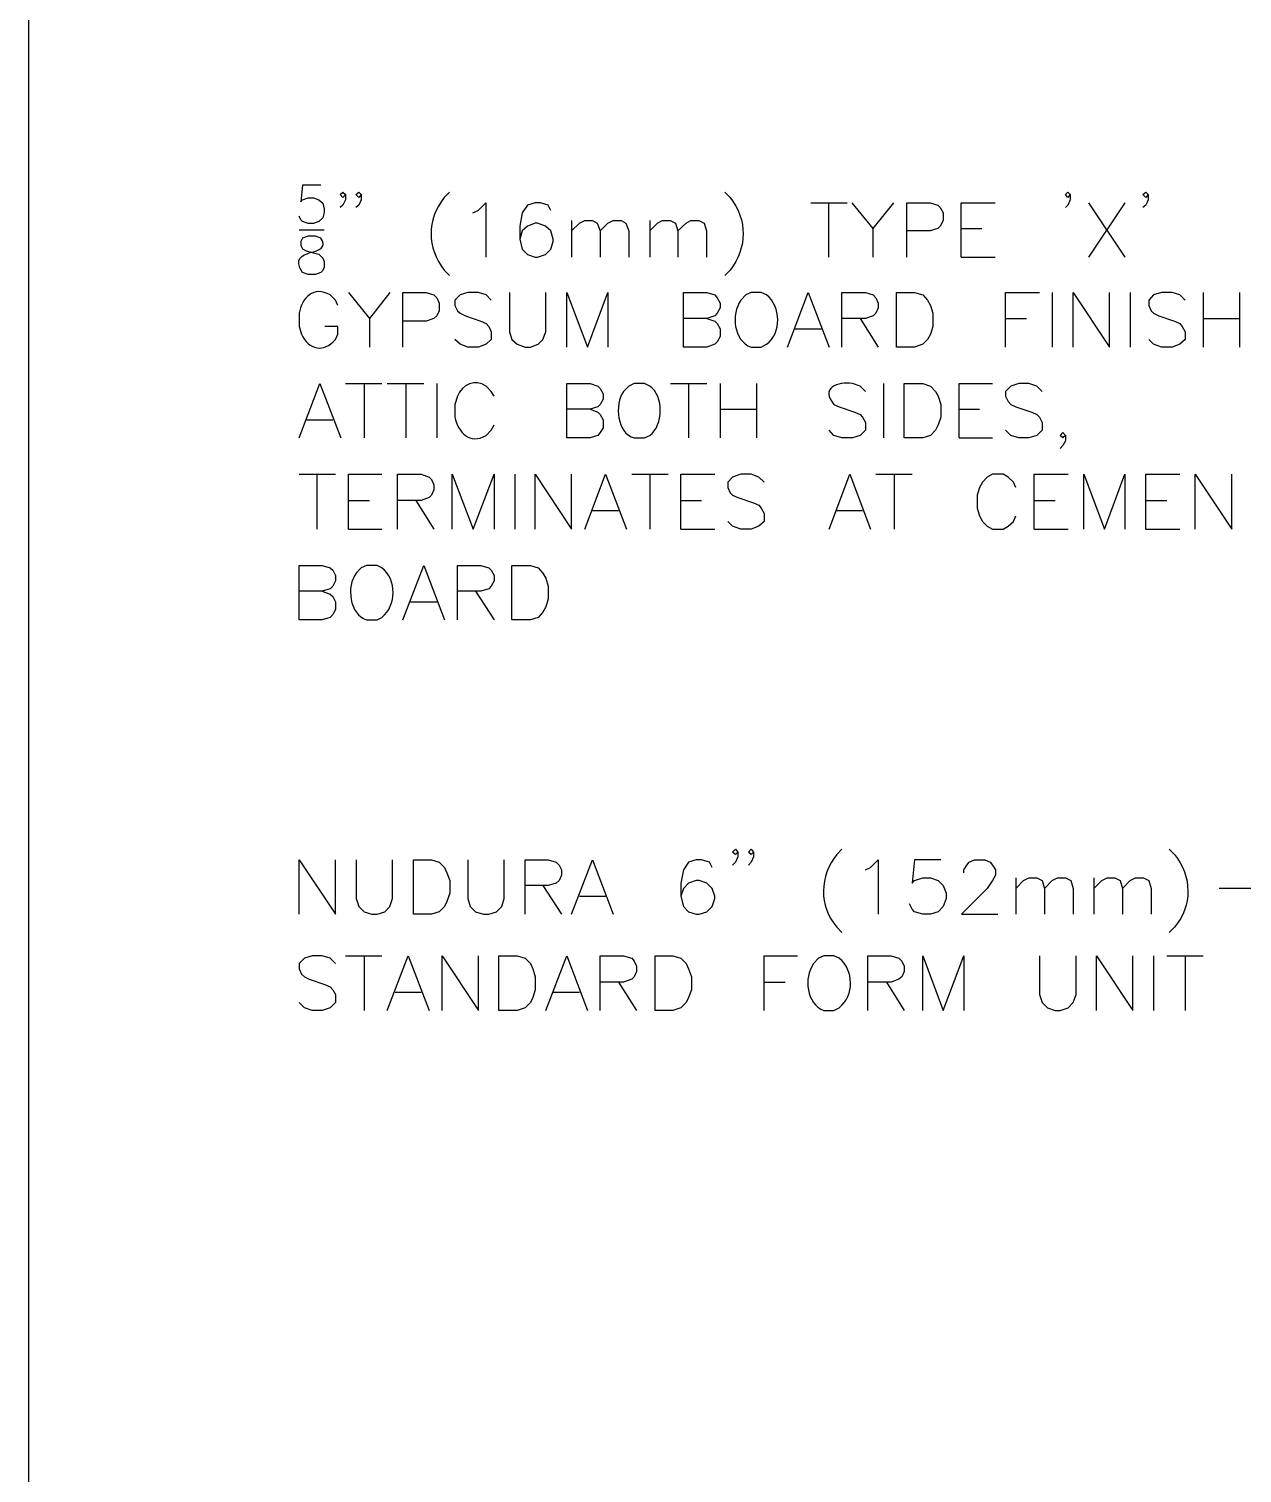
# Model space of a CAD drawing. Header units: millimetres. Extents: x 14 to 201, y 16 to 268.
# Drawn here: x 13.8 to 66.8, y 78.7 to 141.7 of the extents above; entities that cross this region are included whole.
import ezdxf

# ---------------------------------------------------------------- set-up
doc = ezdxf.new("R2010")
doc.units = ezdxf.units.MM
doc.layers.get('0').update_dxf_attribs({"linetype": 'CONTINUOUS'})

msp = doc.modelspace()

# ---------------------------------------------------------------- linework, layer by layer
at = {"color": 0}
for p, q in [((13.8424, 55.4136), (13.8424, 264.541)), ((25.7803, 134.874), (25.7169, 134.155)), ((26.5851, 134.874), (25.7803, 134.874)), ((25.7803, 134.239), (26.0353, 134.324)), ((26.0353, 134.324), (26.2682, 134.324)), ((26.2682, 134.324), (26.5011, 134.239)), ((27.4326, 134.472), (27.5373, 134.578)), ((27.5373, 134.345), (27.4326, 134.472)), ((27.5373, 134.578), (27.6655, 134.472)), ((27.6655, 134.472), (27.5373, 134.345)), ((27.6655, 134.472), (27.6655, 134.239)), ((28.1092, 134.472), (28.236, 134.578)), ((28.236, 134.345), (28.1092, 134.472)), ((28.236, 134.578), (28.3421, 134.472)), ((28.3421, 134.472), (28.236, 134.345)), ((28.3421, 134.472), (28.3421, 134.239)), ((32.1951, 134.578), (31.9622, 134.345)), ((44.2172, 134.578), (44.45, 134.345)), ((59.0765, 134.472), (59.1827, 134.578)), ((59.1827, 134.345), (59.0765, 134.472)), ((59.1827, 134.578), (59.2875, 134.472)), ((59.2875, 134.472), (59.1827, 134.345)), ((59.2875, 134.472), (59.2875, 134.239)), ((62.4625, 134.472), (62.5905, 134.578)), ((62.5905, 134.345), (62.4625, 134.472)), ((62.5905, 134.578), (62.6953, 134.472)), ((62.6953, 134.472), (62.5905, 134.345)), ((62.6953, 134.472), (62.6953, 134.239)), ((25.7169, 134.155), (25.7803, 134.239)), ((26.5011, 134.239), (26.6706, 134.092)), ((26.6706, 134.092), (26.734, 133.836)), ((26.734, 133.689), (26.6706, 133.456)), ((26.734, 133.836), (26.734, 133.689)), ((27.5373, 134.006), (27.4326, 133.9)), ((27.6655, 134.239), (27.5373, 134.006)), ((28.236, 134.006), (28.1092, 133.9)), ((28.3421, 134.239), (28.236, 134.006)), ((33.2107, 133.667), (33.4436, 133.773)), ((33.4436, 133.773), (33.7826, 134.112)), ((33.7826, 134.112), (33.7826, 131.742)), ((35.3702, 133.667), (35.264, 133.096)), ((35.603, 134.006), (35.3702, 133.667)), ((35.9406, 134.112), (35.603, 134.006)), ((36.1735, 134.112), (35.9406, 134.112)), ((36.5125, 134.006), (36.1735, 134.112)), ((36.6187, 133.773), (36.5125, 134.006)), ((47.964, 134.112), (49.5515, 134.112)), ((48.7468, 134.112), (48.7468, 131.742)), ((49.7625, 134.112), (50.6734, 132.99)), ((51.5828, 134.112), (50.6734, 132.99)), ((52.1547, 131.742), (52.1547, 134.112)), ((52.1547, 134.112), (53.1703, 134.112)), ((53.1703, 134.112), (53.5093, 134.006)), ((53.5093, 134.006), (53.6152, 133.9)), ((53.6152, 133.9), (53.7422, 133.667)), ((53.7422, 133.667), (53.7422, 133.329)), ((54.525, 131.742), (54.525, 134.112)), ((54.525, 134.112), (56.0077, 134.112)), ((59.1827, 134.006), (59.0765, 133.9)), ((59.2875, 134.239), (59.1827, 134.006)), ((60.0922, 134.112), (61.6797, 131.742)), ((61.6797, 134.112), (60.0922, 131.742)), ((62.5905, 134.006), (62.4625, 133.9)), ((62.6953, 134.239), (62.5905, 134.006)), ((25.7169, 133.371), (25.6329, 133.519)), ((25.7803, 133.287), (25.7169, 133.371)), ((26.0353, 133.201), (25.7803, 133.287)), ((26.2682, 133.201), (26.0353, 133.201)), ((26.5011, 133.287), (26.2682, 133.201)), ((26.6706, 133.456), (26.5011, 133.287)), ((35.264, 133.096), (35.264, 132.525)), ((35.603, 133.096), (35.3702, 132.884)), ((35.9406, 133.223), (35.603, 133.096)), ((36.0468, 133.223), (35.9406, 133.223)), ((36.3859, 133.096), (36.0468, 133.223)), ((36.6187, 132.884), (36.3859, 133.096)), ((37.5281, 133.329), (37.5281, 131.742)), ((37.5281, 132.884), (37.8672, 133.223)), ((37.8672, 133.223), (38.1, 133.329)), ((38.1, 133.329), (38.439, 133.329)), ((38.439, 133.329), (38.65, 133.223)), ((38.65, 133.223), (38.778, 132.884)), ((38.778, 132.884), (39.1156, 133.223)), ((39.1156, 133.223), (39.3485, 133.329)), ((39.3485, 133.329), (39.6875, 133.329)), ((39.6875, 133.329), (39.8999, 133.223)), ((39.8999, 133.223), (40.0265, 132.884)), ((40.936, 133.329), (40.936, 131.742)), ((40.936, 132.884), (41.275, 133.223)), ((41.275, 133.223), (41.4874, 133.329)), ((41.4874, 133.329), (41.825, 133.329)), ((41.825, 133.329), (42.0578, 133.223)), ((42.0578, 133.223), (42.164, 132.884)), ((42.164, 132.884), (42.5235, 133.223)), ((42.5235, 133.223), (42.7359, 133.329)), ((42.7359, 133.329), (43.0749, 133.329)), ((43.0749, 133.329), (43.3077, 133.223)), ((43.3077, 133.223), (43.4125, 132.884)), ((53.6152, 133.096), (53.5093, 132.99)), ((53.7422, 133.329), (53.6152, 133.096)), ((25.6329, 132.927), (26.734, 132.927)), ((25.7803, 132.567), (25.7169, 132.418)), ((25.7169, 132.418), (25.7169, 132.249)), ((26.0353, 132.651), (25.7803, 132.567)), ((26.3522, 132.651), (26.0353, 132.651)), ((26.5851, 132.567), (26.3522, 132.651)), ((35.3702, 132.884), (35.264, 132.525)), ((35.264, 132.525), (35.3702, 132.079)), ((36.7249, 132.525), (36.6187, 132.884)), ((36.6187, 132.079), (36.7249, 132.418)), ((36.7249, 132.418), (36.7249, 132.525)), ((38.778, 132.884), (38.778, 131.742)), ((40.0265, 132.884), (40.0265, 131.742)), ((42.164, 132.884), (42.164, 131.742)), ((43.4125, 132.884), (43.4125, 131.742)), ((50.6734, 132.99), (50.6734, 131.742)), ((53.1703, 132.884), (52.1547, 132.884)), ((53.5093, 132.99), (53.1703, 132.884)), ((54.525, 132.99), (55.4359, 132.99)), ((25.7169, 132.249), (25.7803, 132.102)), ((25.7803, 132.102), (25.9498, 132.016)), ((25.9498, 132.016), (26.2682, 131.932)), ((26.2682, 131.932), (26.5011, 131.869)), ((26.5011, 131.869), (26.6706, 131.699)), ((35.3702, 132.079), (35.603, 131.846)), ((35.603, 131.846), (35.9406, 131.742)), ((36.0468, 131.742), (36.3859, 131.846)), ((36.3859, 131.846), (36.6187, 132.079)), ((26.6706, 131.149), (26.5851, 131.064)), ((26.6706, 131.699), (26.734, 131.55)), ((26.734, 131.297), (26.6706, 131.149)), ((26.734, 131.55), (26.734, 131.297)), ((31.9622, 131.17), (32.1951, 130.937)), ((35.9406, 131.742), (36.0468, 131.742)), ((44.45, 131.17), (44.2172, 130.937)), ((54.525, 131.742), (56.0077, 131.742)), ((26.0353, 130.98), (25.7803, 131.064)), ((26.3522, 130.98), (26.0353, 130.98)), ((26.5851, 131.064), (26.3522, 130.98)), ((27.2204, 129.858), (26.9875, 130.091)), ((27.7923, 130.196), (28.7018, 129.053)), ((29.5906, 130.196), (28.7018, 129.053)), ((30.1625, 127.805), (30.1625, 130.196)), ((30.1625, 130.196), (31.1781, 130.196)), ((31.1781, 130.196), (31.5171, 130.091)), ((31.5171, 130.091), (31.6439, 129.963)), ((31.6439, 129.963), (31.75, 129.73)), ((32.6595, 130.091), (32.428, 129.858)), ((32.9985, 130.196), (32.6595, 130.091)), ((33.4643, 130.196), (32.9985, 130.196)), ((33.8033, 130.091), (33.4643, 130.196)), ((34.0155, 129.858), (33.8033, 130.091)), ((34.8189, 130.196), (34.8189, 128.481)), ((36.4063, 128.481), (36.4063, 130.196)), ((37.3172, 127.805), (37.3172, 130.196)), ((37.3172, 130.196), (38.2266, 127.805)), ((38.2266, 127.805), (39.1156, 130.196)), ((39.1156, 130.196), (39.1156, 127.805)), ((42.4173, 127.805), (42.4173, 130.196)), ((42.4173, 130.196), (43.4344, 130.196)), ((43.4344, 130.196), (43.772, 130.091)), ((43.772, 130.091), (43.8781, 129.963)), ((43.8781, 129.963), (44.0048, 129.73)), ((45.128, 130.091), (44.9157, 129.858)), ((45.3595, 130.196), (45.128, 130.091)), ((45.8047, 130.196), (45.3595, 130.196)), ((46.0375, 130.091), (45.8047, 130.196)), ((46.947, 127.805), (47.8578, 130.196)), ((47.8578, 130.196), (48.7673, 127.805)), ((49.3187, 127.805), (49.3187, 130.196)), ((49.3187, 130.196), (50.3548, 130.196)), ((50.3548, 130.196), (50.6938, 130.091)), ((50.6938, 130.091), (50.8, 129.963)), ((50.8, 129.963), (50.9062, 129.73)), ((51.7095, 127.805), (51.7095, 130.196)), ((51.7095, 130.196), (52.4937, 130.196)), ((52.4937, 130.196), (52.8532, 130.091)), ((52.8532, 130.091), (53.0655, 129.858)), ((56.472, 127.805), (56.472, 130.196)), ((56.472, 130.196), (57.9547, 130.196)), ((58.5047, 130.196), (58.5047, 127.805)), ((59.4155, 127.805), (59.4155, 130.196)), ((59.4155, 130.196), (61.003, 127.805)), ((61.003, 127.805), (61.003, 130.196)), ((61.9125, 130.196), (61.9125, 127.805)), ((62.9281, 130.091), (62.7172, 129.858)), ((63.2672, 130.196), (62.9281, 130.091)), ((63.7328, 130.196), (63.2672, 130.196)), ((64.0719, 130.091), (63.7328, 130.196)), ((64.3047, 129.858), (64.0719, 130.091)), ((65.0875, 130.196), (65.0875, 127.805)), ((66.675, 130.196), (66.675, 127.805)), ((25.6329, 129.286), (25.6329, 128.714)), ((27.3265, 129.625), (27.2204, 129.858)), ((31.75, 129.392), (31.6439, 129.18)), ((31.75, 129.73), (31.75, 129.392)), ((32.428, 129.858), (32.428, 129.625)), ((32.428, 129.625), (32.5548, 129.392)), ((32.5548, 129.392), (32.6595, 129.286)), ((32.6595, 129.286), (32.8924, 129.18)), ((43.8781, 129.286), (43.772, 129.18)), ((44.0048, 129.519), (43.8781, 129.286)), ((44.0048, 129.73), (44.0048, 129.519)), ((50.8, 129.286), (50.6938, 129.18)), ((50.9062, 129.519), (50.8, 129.286)), ((50.9062, 129.73), (50.9062, 129.519)), ((53.0655, 129.858), (53.1922, 129.625)), ((53.1922, 129.625), (53.297, 129.286)), ((53.297, 129.286), (53.297, 128.714)), ((62.7172, 129.858), (62.7172, 129.625)), ((62.7172, 129.625), (62.822, 129.392)), ((62.822, 129.392), (62.9281, 129.286)), ((62.9281, 129.286), (63.161, 129.18)), ((25.6329, 128.714), (25.739, 128.375)), ((27.3265, 128.714), (26.7546, 128.714)), ((27.3265, 128.375), (27.3265, 128.714)), ((28.7018, 129.053), (28.7018, 127.805)), ((31.1781, 128.947), (30.1625, 128.947)), ((31.5171, 129.053), (31.1781, 128.947)), ((31.6439, 129.18), (31.5171, 129.053)), ((32.8924, 129.18), (33.5704, 128.947)), ((33.5704, 128.947), (33.8033, 128.841)), ((33.8033, 128.841), (33.9094, 128.714)), ((33.9094, 128.714), (34.0155, 128.481)), ((43.4344, 129.053), (42.4173, 129.053)), ((43.772, 129.18), (43.4344, 129.053)), ((43.4344, 129.053), (43.772, 128.947)), ((43.772, 128.947), (43.8781, 128.841)), ((43.8781, 128.841), (44.0048, 128.608)), ((44.0048, 128.608), (44.0048, 128.271)), ((47.286, 128.608), (48.4297, 128.608)), ((50.3548, 129.053), (49.3187, 129.053)), ((50.122, 129.053), (50.9062, 127.805)), ((50.6938, 129.18), (50.3548, 129.053)), ((53.297, 128.714), (53.1922, 128.375)), ((56.472, 129.053), (57.3828, 129.053)), ((63.161, 129.18), (63.839, 128.947)), ((63.839, 128.947), (64.0719, 128.841)), ((64.0719, 128.841), (64.178, 128.714)), ((64.178, 128.714), (64.3047, 128.481)), ((65.0875, 129.053), (66.675, 129.053)), ((27.2204, 128.142), (27.3265, 128.375)), ((32.6595, 127.932), (32.428, 128.142)), ((34.0155, 128.142), (33.8033, 127.932)), ((34.0155, 128.481), (34.0155, 128.142)), ((34.8189, 128.481), (34.925, 128.142)), ((34.925, 128.142), (35.1579, 127.932)), ((36.0673, 127.932), (36.2797, 128.142)), ((36.2797, 128.142), (36.4063, 128.481)), ((43.8781, 128.038), (43.772, 127.932)), ((44.0048, 128.271), (43.8781, 128.038)), ((53.0655, 128.142), (52.8532, 127.932)), ((53.1922, 128.375), (53.0655, 128.142)), ((62.9281, 127.932), (62.7172, 128.142)), ((64.3047, 128.142), (64.0719, 127.932)), ((64.3047, 128.481), (64.3047, 128.142)), ((32.9985, 127.805), (32.6595, 127.932)), ((33.4643, 127.805), (32.9985, 127.805)), ((33.8033, 127.932), (33.4643, 127.805)), ((35.1579, 127.932), (35.4969, 127.805)), ((35.4969, 127.805), (35.7297, 127.805)), ((35.7297, 127.805), (36.0673, 127.932)), ((43.4344, 127.805), (42.4173, 127.805)), ((43.772, 127.932), (43.4344, 127.805)), ((45.3595, 127.805), (45.8047, 127.805)), ((45.8047, 127.805), (46.0375, 127.932)), ((52.4937, 127.805), (51.7095, 127.805)), ((52.8532, 127.932), (52.4937, 127.805)), ((63.2672, 127.805), (62.9281, 127.932)), ((63.7328, 127.805), (63.2672, 127.805)), ((64.0719, 127.932), (63.7328, 127.805)), ((25.6329, 123.846), (26.5424, 126.217)), ((26.5424, 126.217), (27.4533, 123.846)), ((27.6655, 126.217), (29.253, 126.217)), ((28.4689, 126.217), (28.4689, 123.846)), ((29.4845, 126.217), (31.072, 126.217)), ((30.2893, 126.217), (30.2893, 123.846)), ((31.6439, 126.217), (31.6439, 123.846)), ((34.0155, 125.878), (33.8033, 126.111)), ((37.3172, 123.846), (37.3172, 126.217)), ((37.3172, 126.217), (38.3328, 126.217)), ((38.3328, 126.217), (38.6719, 126.111)), ((38.6719, 126.111), (38.778, 126.005)), ((40.0265, 126.111), (39.7937, 125.878)), ((40.2594, 126.217), (40.0265, 126.111)), ((40.7031, 126.217), (40.2594, 126.217)), ((40.936, 126.111), (40.7031, 126.217)), ((41.8469, 126.217), (43.4344, 126.217)), ((42.6297, 126.217), (42.6297, 123.846)), ((44.0048, 126.217), (44.0048, 123.846)), ((45.5923, 126.217), (45.5923, 123.846)), ((50.122, 126.111), (49.7844, 126.217)), ((50.3548, 125.878), (50.122, 126.111)), ((51.139, 126.217), (51.139, 123.846)), ((52.0485, 123.846), (52.0485, 126.217)), ((52.0485, 126.217), (52.8532, 126.217)), ((52.8532, 126.217), (53.1922, 126.111)), ((53.1922, 126.111), (53.4031, 125.878)), ((54.4407, 123.846), (54.4407, 126.217)), ((54.4407, 126.217), (55.9015, 126.217)), ((56.7048, 126.111), (56.472, 125.878)), ((57.0438, 126.217), (56.7048, 126.111)), ((57.489, 126.217), (57.0438, 126.217)), ((57.828, 126.111), (57.489, 126.217)), ((58.0595, 125.878), (57.828, 126.111)), ((32.5548, 125.666), (32.428, 125.306)), ((34.1423, 125.666), (34.0155, 125.878)), ((38.778, 126.005), (38.9047, 125.772)), ((38.9047, 125.539), (38.778, 125.306)), ((38.9047, 125.772), (38.9047, 125.539)), ((53.4031, 125.878), (53.5298, 125.666)), ((53.5298, 125.666), (53.636, 125.306)), ((56.472, 125.878), (56.472, 125.666)), ((56.472, 125.666), (56.5781, 125.433)), ((32.428, 125.306), (32.428, 124.757)), ((38.3328, 125.096), (37.3172, 125.096)), ((38.6719, 125.2), (38.3328, 125.096)), ((38.3328, 125.096), (38.6719, 124.967)), ((38.778, 125.306), (38.6719, 125.2)), ((38.6719, 124.967), (38.778, 124.863)), ((38.778, 124.863), (38.9047, 124.63)), ((44.0048, 125.096), (45.5923, 125.096)), ((48.9797, 125.306), (49.2125, 125.2)), ((49.2125, 125.2), (49.8905, 124.967)), ((49.8905, 124.967), (50.122, 124.863)), ((50.122, 124.863), (50.2281, 124.757)), ((53.636, 125.306), (53.636, 124.757)), ((54.4407, 125.096), (55.3297, 125.096)), ((56.5781, 125.433), (56.7048, 125.306)), ((56.7048, 125.306), (56.9172, 125.2)), ((56.9172, 125.2), (57.6157, 124.967)), ((57.6157, 124.967), (57.828, 124.863)), ((57.828, 124.863), (57.9547, 124.757)), ((25.9719, 124.63), (27.1143, 124.63)), ((34.0155, 124.185), (34.1423, 124.418)), ((38.9047, 124.291), (38.778, 124.079)), ((38.9047, 124.63), (38.9047, 124.291)), ((50.2281, 124.757), (50.3548, 124.524)), ((50.3548, 124.524), (50.3548, 124.185)), ((53.5298, 124.418), (53.4031, 124.185)), ((53.636, 124.757), (53.5298, 124.418)), ((57.9547, 124.757), (58.0595, 124.524)), ((58.0595, 124.524), (58.0595, 124.185)), ((33.8033, 123.952), (34.0155, 124.185)), ((38.3328, 123.846), (37.3172, 123.846)), ((38.6719, 123.952), (38.3328, 123.846)), ((38.778, 124.079), (38.6719, 123.952)), ((40.2594, 123.846), (40.7031, 123.846)), ((40.7031, 123.846), (40.936, 123.952)), ((48.9797, 123.952), (48.7673, 124.185)), ((49.3187, 123.846), (48.9797, 123.952)), ((49.7844, 123.846), (49.3187, 123.846)), ((50.122, 123.952), (49.7844, 123.846)), ((50.3548, 124.185), (50.122, 123.952)), ((52.8532, 123.846), (52.0485, 123.846)), ((53.1922, 123.952), (52.8532, 123.846)), ((53.4031, 124.185), (53.1922, 123.952)), ((54.4407, 123.846), (55.9015, 123.846)), ((56.7048, 123.952), (56.472, 124.185)), ((57.0438, 123.846), (56.7048, 123.952)), ((57.489, 123.846), (57.0438, 123.846)), ((57.828, 123.952), (57.489, 123.846)), ((58.0595, 124.185), (57.828, 123.952)), ((58.8437, 123.952), (58.9703, 124.079)), ((58.9703, 123.846), (58.8437, 123.952)), ((58.9703, 124.079), (59.0765, 123.952)), ((59.0765, 123.952), (58.9703, 123.846)), ((59.0765, 123.719), (58.9703, 123.508)), ((59.0765, 123.952), (59.0765, 123.719)), ((58.9703, 123.508), (58.8437, 123.38)), ((25.6329, 122.258), (27.2204, 122.258)), ((26.4156, 122.258), (26.4156, 119.867)), ((27.7923, 119.867), (27.7923, 122.258)), ((27.7923, 122.258), (29.253, 122.258)), ((29.9296, 119.867), (29.9296, 122.258)), ((29.9296, 122.258), (30.9673, 122.258)), ((30.9673, 122.258), (31.3049, 122.131)), ((31.3049, 122.131), (31.411, 122.025)), ((31.411, 122.025), (31.5171, 121.792)), ((31.5171, 121.792), (31.5171, 121.582)), ((32.3219, 119.867), (32.3219, 122.258)), ((32.3219, 122.258), (33.2314, 119.867)), ((33.2314, 119.867), (34.1423, 122.258)), ((34.1423, 122.258), (34.1423, 119.867)), ((35.0518, 122.258), (35.0518, 119.867)), ((35.9406, 119.867), (35.9406, 122.258)), ((35.9406, 122.258), (37.5281, 119.867)), ((37.5281, 119.867), (37.5281, 122.258)), ((38.1, 119.867), (39.0095, 122.258)), ((39.0095, 122.258), (39.9203, 119.867)), ((40.1532, 122.258), (41.7407, 122.258)), ((40.936, 122.258), (40.936, 119.867)), ((42.2906, 119.867), (42.2906, 122.258)), ((42.2906, 122.258), (43.772, 122.258)), ((44.5562, 122.131), (44.3438, 121.921)), ((44.3438, 121.921), (44.3438, 121.688)), ((44.3438, 121.688), (44.45, 121.455)), ((44.9157, 122.258), (44.5562, 122.131)), ((45.3595, 122.258), (44.9157, 122.258)), ((45.6985, 122.131), (45.3595, 122.258)), ((45.9313, 121.921), (45.6985, 122.131)), ((48.7673, 119.867), (49.6782, 122.258)), ((49.6782, 122.258), (50.5672, 119.867)), ((50.8, 122.258), (52.3875, 122.258)), ((51.6047, 122.258), (51.6047, 119.867)), ((55.3297, 121.688), (55.2235, 121.349)), ((55.4563, 121.921), (55.3297, 121.688)), ((55.6687, 122.131), (55.4563, 121.921)), ((55.9015, 122.258), (55.6687, 122.131)), ((56.3672, 122.258), (55.9015, 122.258)), ((56.5781, 122.131), (56.3672, 122.258)), ((56.811, 121.921), (56.5781, 122.131)), ((56.9172, 121.688), (56.811, 121.921)), ((57.7219, 119.867), (57.7219, 122.258)), ((57.7219, 122.258), (59.2032, 122.258)), ((59.8798, 119.867), (59.8798, 122.258)), ((59.8798, 122.258), (60.7907, 119.867)), ((60.7907, 119.867), (61.6797, 122.258)), ((61.6797, 122.258), (61.6797, 119.867)), ((62.5905, 119.867), (62.5905, 122.258)), ((62.5905, 122.258), (64.0719, 122.258)), ((64.7485, 119.867), (64.7485, 122.258)), ((64.7485, 122.258), (66.336, 119.867)), ((66.336, 119.867), (66.336, 122.258)), ((27.7923, 121.116), (28.7018, 121.116)), ((30.9673, 121.116), (29.9296, 121.116)), ((30.7344, 121.116), (31.5171, 119.867)), ((31.3049, 121.243), (30.9673, 121.116)), ((31.411, 121.349), (31.3049, 121.243)), ((31.5171, 121.582), (31.411, 121.349)), ((42.2906, 121.116), (43.2015, 121.116)), ((44.45, 121.455), (44.5562, 121.349)), ((44.5562, 121.349), (44.789, 121.243)), ((44.789, 121.243), (45.4656, 121.01)), ((55.2235, 121.349), (55.2235, 120.777)), ((57.7219, 121.116), (58.6313, 121.116)), ((62.5905, 121.116), (63.5, 121.116)), ((38.439, 120.671), (39.5813, 120.671)), ((45.4656, 121.01), (45.6985, 120.904)), ((45.6985, 120.904), (45.8047, 120.777)), ((45.8047, 120.777), (45.9313, 120.544)), ((45.9313, 120.544), (45.9313, 120.205)), ((49.1063, 120.671), (50.2281, 120.671)), ((55.2235, 120.777), (55.3297, 120.438)), ((55.3297, 120.438), (55.4563, 120.205)), ((56.811, 120.205), (56.9172, 120.438)), ((27.7923, 119.867), (29.253, 119.867)), ((42.2906, 119.867), (43.772, 119.867)), ((44.5562, 119.994), (44.3438, 120.205)), ((44.9157, 119.867), (44.5562, 119.994)), ((45.3595, 119.867), (44.9157, 119.867)), ((45.6985, 119.994), (45.3595, 119.867)), ((45.9313, 120.205), (45.6985, 119.994)), ((55.4563, 120.205), (55.6687, 119.994)), ((55.6687, 119.994), (55.9015, 119.867)), ((55.9015, 119.867), (56.3672, 119.867)), ((56.3672, 119.867), (56.5781, 119.994)), ((56.5781, 119.994), (56.811, 120.205)), ((57.7219, 119.867), (59.2032, 119.867)), ((62.5905, 119.867), (64.0719, 119.867)), ((25.6329, 115.908), (25.6329, 118.28)), ((25.6329, 118.28), (26.6485, 118.28)), ((26.6485, 118.28), (26.9875, 118.174)), ((26.9875, 118.174), (27.1143, 118.068)), ((27.1143, 118.068), (27.2204, 117.835)), ((28.3421, 118.174), (28.1299, 117.941)), ((28.575, 118.28), (28.3421, 118.174)), ((29.0408, 118.28), (28.575, 118.28)), ((29.253, 118.174), (29.0408, 118.28)), ((30.1625, 115.908), (31.072, 118.28)), ((31.072, 118.28), (31.9829, 115.908)), ((32.5548, 115.908), (32.5548, 118.28)), ((32.5548, 118.28), (33.5704, 118.28)), ((33.5704, 118.28), (33.9094, 118.174)), ((33.9094, 118.174), (34.0155, 118.068)), ((34.0155, 118.068), (34.1423, 117.835)), ((34.925, 115.908), (34.925, 118.28)), ((34.925, 118.28), (35.7297, 118.28)), ((35.7297, 118.28), (36.0673, 118.174)), ((36.0673, 118.174), (36.2797, 117.941)), ((36.2797, 117.941), (36.4063, 117.729)), ((26.9875, 117.263), (26.6485, 117.158)), ((27.1143, 117.369), (26.9875, 117.263)), ((27.2204, 117.602), (27.1143, 117.369)), ((27.2204, 117.835), (27.2204, 117.602)), ((33.9094, 117.263), (33.5704, 117.158)), ((34.0155, 117.369), (33.9094, 117.263)), ((34.1423, 117.602), (34.0155, 117.369)), ((34.1423, 117.835), (34.1423, 117.602)), ((36.4063, 117.729), (36.5125, 117.369)), ((36.5125, 117.369), (36.5125, 116.819)), ((26.6485, 117.158), (25.6329, 117.158)), ((26.6485, 117.158), (26.9875, 117.03)), ((26.9875, 117.03), (27.1143, 116.925)), ((27.1143, 116.925), (27.2204, 116.692)), ((27.2204, 116.692), (27.2204, 116.353)), ((30.5015, 116.692), (31.6439, 116.692)), ((33.5704, 117.158), (32.5548, 117.158)), ((33.3375, 117.158), (34.1423, 115.908)), ((36.5125, 116.819), (36.4063, 116.48)), ((26.9875, 116.014), (26.6485, 115.908)), ((27.1143, 116.141), (26.9875, 116.014)), ((27.2204, 116.353), (27.1143, 116.141)), ((29.0408, 115.908), (29.253, 116.014)), ((36.0673, 116.014), (35.7297, 115.908)), ((36.2797, 116.247), (36.0673, 116.014)), ((36.4063, 116.48), (36.2797, 116.247)), ((26.6485, 115.908), (25.6329, 115.908)), ((28.575, 115.908), (29.0408, 115.908)), ((35.7297, 115.908), (34.925, 115.908)), ((25.6329, 103.061), (25.6329, 105.431)), ((25.6329, 105.431), (27.2204, 103.061)), ((27.2204, 103.061), (27.2204, 105.431)), ((28.1299, 105.431), (28.1299, 103.737)), ((29.7174, 103.737), (29.7174, 105.431)), ((30.6283, 103.061), (30.6283, 105.431)), ((30.6283, 105.431), (31.411, 105.431)), ((31.411, 105.431), (31.75, 105.325)), ((31.75, 105.325), (31.9829, 105.092)), ((32.9985, 105.431), (32.9985, 103.737)), ((34.586, 103.737), (34.586, 105.431)), ((35.4969, 103.061), (35.4969, 105.431)), ((35.4969, 105.431), (36.5125, 105.431)), ((36.5125, 105.431), (36.8515, 105.325)), ((36.8515, 105.325), (36.9782, 105.198)), ((37.5281, 103.061), (38.439, 105.431)), ((38.439, 105.431), (39.3485, 103.061)), ((42.6297, 105.325), (42.4173, 104.987)), ((42.9687, 105.431), (42.6297, 105.325)), ((43.2015, 105.431), (42.9687, 105.431)), ((43.5405, 105.325), (43.2015, 105.431)), ((43.6672, 105.092), (43.5405, 105.325)), ((44.5562, 105.77), (44.6828, 105.897)), ((44.6828, 105.664), (44.5562, 105.77)), ((44.6828, 105.325), (44.5562, 105.198)), ((44.6828, 105.897), (44.789, 105.77)), ((44.789, 105.77), (44.6828, 105.664)), ((44.789, 105.558), (44.6828, 105.325)), ((44.789, 105.77), (44.789, 105.558)), ((45.2547, 105.77), (45.3595, 105.897)), ((45.3595, 105.664), (45.2547, 105.77)), ((45.3595, 105.325), (45.2547, 105.198)), ((45.3595, 105.897), (45.4656, 105.77)), ((45.4656, 105.77), (45.3595, 105.664)), ((45.4656, 105.558), (45.3595, 105.325)), ((45.4656, 105.77), (45.4656, 105.558)), ((49.3187, 105.897), (49.1063, 105.664)), ((50.5672, 105.092), (50.9062, 105.431)), ((50.9062, 105.431), (50.9062, 103.061)), ((52.4937, 105.431), (52.3875, 104.415)), ((53.636, 105.431), (52.4937, 105.431)), ((54.7797, 105.198), (54.8845, 105.325)), ((54.8845, 105.325), (55.1173, 105.431)), ((55.1173, 105.431), (55.5625, 105.431)), ((55.5625, 105.431), (55.7953, 105.325)), ((55.7953, 105.325), (55.9015, 105.198)), ((63.6062, 105.897), (63.839, 105.664)), ((31.9829, 105.092), (32.089, 104.859)), ((32.089, 104.859), (32.2158, 104.521)), ((36.9782, 105.198), (37.0844, 104.987)), ((37.0844, 104.754), (36.9782, 104.521)), ((37.0844, 104.987), (37.0844, 104.754)), ((42.4173, 104.987), (42.2906, 104.415)), ((50.3548, 104.987), (50.5672, 105.092)), ((52.4937, 104.521), (52.8532, 104.648)), ((52.8532, 104.648), (53.1922, 104.648)), ((53.1922, 104.648), (53.5298, 104.521)), ((54.653, 104.987), (54.7797, 105.198)), ((54.653, 104.859), (54.653, 104.987)), ((55.9015, 105.198), (56.0282, 104.987)), ((56.0282, 104.754), (55.9015, 104.521)), ((56.0282, 104.987), (56.0282, 104.754)), ((56.9172, 104.648), (56.9172, 103.061)), ((57.2562, 104.521), (57.489, 104.648)), ((57.489, 104.648), (57.828, 104.648)), ((57.828, 104.648), (58.0595, 104.521)), ((58.5047, 104.521), (58.7375, 104.648)), ((58.7375, 104.648), (59.0765, 104.648)), ((59.0765, 104.648), (59.3094, 104.521)), ((60.325, 104.648), (60.325, 103.061)), ((60.664, 104.521), (60.8969, 104.648)), ((60.8969, 104.648), (61.2345, 104.648)), ((61.2345, 104.648), (61.4673, 104.521)), ((61.9125, 104.521), (62.1453, 104.648)), ((62.1453, 104.648), (62.4844, 104.648)), ((62.4844, 104.648), (62.7172, 104.521)), ((32.2158, 104.521), (32.2158, 103.97)), ((36.5125, 104.309), (35.4969, 104.309)), ((36.2797, 104.309), (37.0844, 103.061)), ((36.8515, 104.415), (36.5125, 104.309)), ((36.9782, 104.521), (36.8515, 104.415)), ((42.2906, 104.415), (42.2906, 103.843)), ((42.4173, 104.182), (42.2906, 103.843)), ((42.6297, 104.415), (42.4173, 104.182)), ((42.9687, 104.521), (42.6297, 104.415)), ((43.0953, 104.521), (42.9687, 104.521)), ((43.4344, 104.415), (43.0953, 104.521)), ((43.6672, 104.182), (43.4344, 104.415)), ((43.772, 103.843), (43.6672, 104.182)), ((52.3875, 104.415), (52.4937, 104.521)), ((53.5298, 104.521), (53.7422, 104.309)), ((53.7422, 104.309), (53.8688, 103.97)), ((55.6687, 104.182), (54.5469, 103.061)), ((55.9015, 104.521), (55.6687, 104.182)), ((56.9172, 104.182), (57.2562, 104.521)), ((58.0595, 104.521), (58.1656, 104.182)), ((58.1656, 104.182), (58.5047, 104.521)), ((58.1656, 104.182), (58.1656, 103.061)), ((59.3094, 104.521), (59.4155, 104.182)), ((59.4155, 104.182), (59.4155, 103.061)), ((60.325, 104.182), (60.664, 104.521)), ((61.4673, 104.521), (61.5735, 104.182)), ((61.5735, 104.182), (61.9125, 104.521)), ((61.5735, 104.182), (61.5735, 103.061)), ((62.7172, 104.521), (62.822, 104.182)), ((62.822, 104.182), (62.822, 103.061)), ((88.4135, 104.182), (65.786, 104.182)), ((28.1299, 103.737), (28.236, 103.4)), ((28.236, 103.4), (28.4689, 103.167)), ((29.3798, 103.167), (29.5906, 103.4)), ((29.5906, 103.4), (29.7174, 103.737)), ((31.9829, 103.4), (31.75, 103.167)), ((32.089, 103.61), (31.9829, 103.4)), ((32.2158, 103.97), (32.089, 103.61)), ((32.9985, 103.737), (33.1046, 103.4)), ((33.1046, 103.4), (33.3375, 103.167)), ((34.247, 103.167), (34.4799, 103.4)), ((34.4799, 103.4), (34.586, 103.737)), ((37.8672, 103.843), (39.0095, 103.843)), ((42.2906, 103.843), (42.4173, 103.4)), ((42.4173, 103.4), (42.6297, 103.167)), ((43.4344, 103.167), (43.6672, 103.4)), ((43.6672, 103.4), (43.772, 103.737)), ((43.772, 103.737), (43.772, 103.843)), ((52.3875, 103.271), (52.2813, 103.504)), ((53.7422, 103.4), (53.5298, 103.167)), ((53.8688, 103.737), (53.7422, 103.4)), ((53.8688, 103.97), (53.8688, 103.737)), ((28.4689, 103.167), (28.8079, 103.061)), ((28.8079, 103.061), (29.0408, 103.061)), ((29.0408, 103.061), (29.3798, 103.167)), ((31.411, 103.061), (30.6283, 103.061)), ((31.75, 103.167), (31.411, 103.061)), ((33.3375, 103.167), (33.6765, 103.061)), ((33.6765, 103.061), (33.9094, 103.061)), ((33.9094, 103.061), (34.247, 103.167)), ((42.6297, 103.167), (42.9687, 103.061)), ((42.9687, 103.061), (43.0953, 103.061)), ((43.0953, 103.061), (43.4344, 103.167)), ((52.4937, 103.167), (52.3875, 103.271)), ((52.8532, 103.061), (52.4937, 103.167)), ((53.1922, 103.061), (52.8532, 103.061)), ((53.5298, 103.167), (53.1922, 103.061)), ((54.5469, 103.061), (56.1344, 103.061)), ((49.1063, 102.489), (49.3187, 102.256)), ((63.839, 102.489), (63.6062, 102.256)), ((25.8658, 101.134), (25.6329, 100.901)), ((25.6329, 100.901), (25.6329, 100.668)), ((26.2048, 101.24), (25.8658, 101.134)), ((26.6485, 101.24), (26.2048, 101.24)), ((26.9875, 101.134), (26.6485, 101.24)), ((27.2204, 100.901), (26.9875, 101.134)), ((27.6655, 101.24), (29.253, 101.24)), ((28.4689, 101.24), (28.4689, 98.848)), ((29.4845, 98.848), (30.3954, 101.24)), ((30.3954, 101.24), (31.3049, 98.848)), ((31.8768, 98.848), (31.8768, 101.24)), ((31.8768, 101.24), (33.4643, 98.848)), ((33.4643, 98.848), (33.4643, 101.24)), ((34.3531, 98.848), (34.3531, 101.24)), ((34.3531, 101.24), (35.1579, 101.24)), ((35.1579, 101.24), (35.4969, 101.134)), ((35.4969, 101.134), (35.7297, 100.901)), ((35.7297, 100.901), (35.8345, 100.668)), ((36.4063, 98.848), (37.3172, 101.24)), ((37.3172, 101.24), (38.2266, 98.848)), ((38.778, 98.848), (38.778, 101.24)), ((38.778, 101.24), (39.7937, 101.24)), ((39.7937, 101.24), (40.1532, 101.134)), ((40.1532, 101.134), (40.2594, 101.007)), ((40.2594, 101.007), (40.3655, 100.795)), ((41.1688, 98.848), (41.1688, 101.24)), ((41.1688, 101.24), (41.953, 101.24)), ((41.953, 101.24), (42.2906, 101.134)), ((42.2906, 101.134), (42.5235, 100.901)), ((42.5235, 100.901), (42.6297, 100.668)), ((45.9313, 98.848), (45.9313, 101.24)), ((45.9313, 101.24), (47.3922, 101.24)), ((48.303, 101.134), (48.0907, 100.901)), ((48.5345, 101.24), (48.303, 101.134)), ((48.9797, 101.24), (48.5345, 101.24)), ((49.2125, 101.134), (48.9797, 101.24)), ((50.461, 98.848), (50.461, 101.24)), ((50.461, 101.24), (51.478, 101.24)), ((51.478, 101.24), (51.8156, 101.134)), ((51.8156, 101.134), (51.9423, 101.007)), ((51.9423, 101.007), (52.0485, 100.795)), ((52.8532, 98.848), (52.8532, 101.24)), ((52.8532, 101.24), (53.7422, 98.848)), ((53.7422, 98.848), (54.653, 101.24)), ((54.653, 101.24), (54.653, 98.848)), ((57.9547, 101.24), (57.9547, 99.5468)), ((59.5422, 99.5468), (59.5422, 101.24)), ((60.4312, 98.848), (60.4312, 101.24)), ((60.4312, 101.24), (62.0187, 98.848)), ((62.0187, 98.848), (62.0187, 101.24)), ((62.9281, 101.24), (62.9281, 98.848)), ((63.5, 101.24), (65.0875, 101.24)), ((64.3047, 101.24), (64.3047, 98.848)), ((25.6329, 100.668), (25.739, 100.435)), ((25.739, 100.435), (25.8658, 100.329)), ((25.8658, 100.329), (26.078, 100.225)), ((35.8345, 100.668), (35.9406, 100.329)), ((35.9406, 100.329), (35.9406, 99.7589)), ((40.2594, 100.329), (40.1532, 100.225)), ((40.3655, 100.562), (40.2594, 100.329)), ((40.3655, 100.795), (40.3655, 100.562)), ((42.6297, 100.668), (42.7563, 100.329)), ((42.7563, 100.329), (42.7563, 99.7589)), ((51.9423, 100.329), (51.8156, 100.225)), ((52.0485, 100.562), (51.9423, 100.329)), ((52.0485, 100.795), (52.0485, 100.562)), ((26.078, 100.225), (26.7546, 99.9917)), ((26.7546, 99.9917), (26.9875, 99.8859)), ((26.9875, 99.8859), (27.1143, 99.7589)), ((27.1143, 99.7589), (27.2204, 99.5468)), ((29.8235, 99.6527), (30.9673, 99.6527)), ((35.9406, 99.7589), (35.8345, 99.4198)), ((36.7453, 99.6527), (37.8672, 99.6527)), ((39.7937, 100.096), (38.778, 100.096)), ((39.5813, 100.096), (40.3655, 98.848)), ((40.1532, 100.225), (39.7937, 100.096)), ((42.7563, 99.7589), (42.6297, 99.4198)), ((45.9313, 100.096), (46.8422, 100.096)), ((51.478, 100.096), (50.461, 100.096)), ((51.2657, 100.096), (52.0485, 98.848)), ((51.8156, 100.225), (51.478, 100.096)), ((25.8658, 98.975), (25.6329, 99.2078)), ((26.2048, 98.848), (25.8658, 98.975)), ((26.9875, 98.975), (26.6485, 98.848)), ((27.2204, 99.2078), (26.9875, 98.975)), ((27.2204, 99.5468), (27.2204, 99.2078)), ((35.4969, 98.975), (35.1579, 98.848)), ((35.7297, 99.2078), (35.4969, 98.975)), ((35.8345, 99.4198), (35.7297, 99.2078)), ((42.2906, 98.975), (41.953, 98.848)), ((42.5235, 99.2078), (42.2906, 98.975)), ((42.6297, 99.4198), (42.5235, 99.2078)), ((48.9797, 98.848), (49.2125, 98.975)), ((57.9547, 99.5468), (58.0595, 99.2078)), ((58.0595, 99.2078), (58.2923, 98.975)), ((58.2923, 98.975), (58.6313, 98.848)), ((58.8437, 98.848), (59.2032, 98.975)), ((59.2032, 98.975), (59.4155, 99.2078)), ((59.4155, 99.2078), (59.5422, 99.5468)), ((26.6485, 98.848), (26.2048, 98.848)), ((35.1579, 98.848), (34.3531, 98.848)), ((41.953, 98.848), (41.1688, 98.848)), ((48.5345, 98.848), (48.9797, 98.848)), ((58.6313, 98.848), (58.8437, 98.848))]:
    msp.add_line(p, q, dxfattribs=at)
for points in [[(31.9622, 134.345), (31.2002, 133.358), (31.2126, 132.159), (31.9622, 131.17)], [(44.45, 134.345), (45.212, 133.358), (45.1982, 132.159), (44.45, 131.17)], [(25.7803, 131.064), (25.0348, 132.272), (27.168, 131.673), (26.5851, 132.567)], [(26.9875, 130.091), (26.2695, 130.496), (25.7666, 129.96), (25.6329, 129.286)], [(46.0375, 127.932), (46.7004, 128.428), (46.6729, 129.58), (46.0375, 130.091)], [(44.9157, 129.858), (44.4722, 129.238), (44.5961, 128.094), (45.3595, 127.805)], [(25.739, 128.375), (26.0394, 127.699), (26.716, 127.546), (27.2204, 128.142)], [(33.8033, 126.111), (33.3113, 126.423), (32.7436, 126.19), (32.5548, 125.666)], [(40.936, 123.952), (41.5491, 124.398), (41.5618, 125.668), (40.936, 126.111)], [(49.7844, 126.217), (49.1409, 126.318), (48.3567, 126.004), (48.9797, 125.306)], [(39.7937, 125.878), (39.3912, 125.291), (39.5041, 124.051), (40.2594, 123.846)], [(32.428, 124.757), (32.5975, 124.073), (33.0633, 123.545), (33.8033, 123.952)], [(28.1299, 117.941), (27.6738, 117.38), (27.846, 116.118), (28.575, 115.908)], [(29.253, 116.014), (29.8924, 116.531), (29.9062, 117.66), (29.253, 118.174)], [(49.1063, 105.664), (48.332, 104.754), (48.3182, 103.396), (49.1063, 102.489)], [(63.839, 105.664), (64.6134, 104.754), (64.6271, 103.396), (63.839, 102.489)], [(48.0907, 100.901), (47.6402, 100.263), (47.7806, 99.1567), (48.5345, 98.848)], [(49.2125, 98.975), (49.8768, 99.5013), (49.8479, 100.616), (49.2125, 101.134)]]:
    msp.add_open_spline(points, degree=3, dxfattribs=at)

doc.saveas('drawing.dxf')
